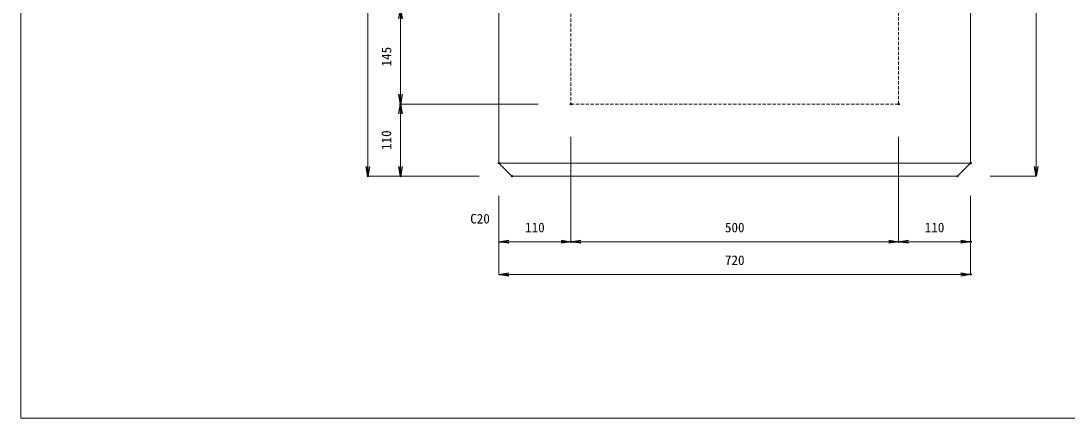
# Model space of a CAD drawing. Units: millimetres, scale not verified. Extents: x -1945 to 1945, y -1223 to 1617.
# Drawn here: x -1945 to -348, y -1223 to -617 of the extents above; entities that cross this region are included whole.
import ezdxf
from ezdxf.enums import TextEntityAlignment as Align

# ---------------------------------------------------------------- set-up
doc = ezdxf.new("R2010")
doc.units = ezdxf.units.MM
doc.header["$LTSCALE"] = 10
doc.header["$PDMODE"] = 32
doc.header["$PDSIZE"] = 2
doc.linetypes.add('USER1', pattern=[0.75, 0.5, -0.25])
doc.layers.add('0-0_0', color=7, linetype='Continuous')
doc.layers.add('0-2_DEFPOINTS', color=7, linetype='Continuous')
for name, color, linetype, lineweight in [('0-1_TITLE', 7, 'Continuous', 18), ('0-3_KIJUN', 7, 'USER1', 18), ('0-5_SUNPO_S10', 3, 'Continuous', 18)]:
    doc.layers.add(name, color=color, linetype=linetype, lineweight=lineweight)
doc.styles.add('ＭＳ ゴシック', font='')
doc.styles.get('ＭＳ ゴシック').set_extended_font_data('MS Gothic')

# ---------------------------------------------------------------- blocks, each defined once
blk = doc.blocks.new('_OPEN')
at = {"layer": '0-0_0'}
blk.add_line((0, 0), (-1, 0), dxfattribs=at)
blk.add_lwpolyline([(-1, 0.1667), (0, 0), (-1, -0.1667)], dxfattribs=at)
blk = doc.blocks.new('D1')
at = {"layer": '0-2_DEFPOINTS'}
for p in [(839.48, 676.39), (579.48, 566.39), (749.48, 566.39)]:
    blk.add_point(p, dxfattribs=at)
at = {"layer": '0-5_SUNPO_S10'}
for p, q in [((789.48, 676.39), (579.48, 676.39)), ((579.48, 661.39), (579.48, 581.39)), ((699.48, 566.39), (579.48, 566.39))]:
    blk.add_line(p, q, dxfattribs=at)
at = {"layer": '0-5_SUNPO_S10', "xscale": 15, "yscale": 15}
for p, rotation in [((579.48, 676.39), 90), ((579.48, 566.39), 270)]:
    blk.add_blockref('_OPEN', p, dxfattribs=dict(at, rotation=rotation))
at = {"layer": '0-5_SUNPO_S10', "color": 7, "style": 'ＭＳ ゴシック'}
blk.add_text('110', height=14.66, rotation=90, dxfattribs=at).set_placement((569.48, 606.39), align=Align.BOTTOM_LEFT)
blk = doc.blocks.new('D2')
at = {"layer": '0-2_DEFPOINTS'}
for p in [(757.48, 1657.39), (529.48, 566.39), (749.48, 566.39)]:
    blk.add_point(p, dxfattribs=at)
at = {"layer": '0-5_SUNPO_S10'}
for p, q in [((707.48, 1657.39), (529.48, 1657.39)), ((529.48, 1642.39), (529.48, 581.39)), ((699.48, 566.39), (529.48, 566.39))]:
    blk.add_line(p, q, dxfattribs=at)
at = {"layer": '0-5_SUNPO_S10', "xscale": 15, "yscale": 15}
for p, rotation in [((529.48, 1657.39), 90), ((529.48, 566.39), 270)]:
    blk.add_blockref('_OPEN', p, dxfattribs=dict(at, rotation=rotation))
at = {"layer": '0-5_SUNPO_S10', "color": 7, "style": 'ＭＳ ゴシック'}
blk.add_text('1091', height=14.66, rotation=90, dxfattribs=at).set_placement((519.48, 1091.89), align=Align.BOTTOM_LEFT)
blk = doc.blocks.new('D3')
at = {"layer": '0-2_DEFPOINTS'}
for p in [(839.48, 676.39), (729.48, 586.39), (839.48, 466.39)]:
    blk.add_point(p, dxfattribs=at)
at = {"layer": '0-5_SUNPO_S10'}
for p, q in [((839.48, 626.39), (839.48, 466.39)), ((729.48, 536.39), (729.48, 466.39)), ((744.48, 466.39), (824.48, 466.39))]:
    blk.add_line(p, q, dxfattribs=at)
at = {"layer": '0-5_SUNPO_S10', "xscale": 15, "yscale": 15, "rotation": 180}
blk.add_blockref('_OPEN', (729.48, 466.39), dxfattribs=at)
at = {"layer": '0-5_SUNPO_S10', "xscale": 15, "yscale": 15}
blk.add_blockref('_OPEN', (839.48, 466.39), dxfattribs=at)
at = {"layer": '0-5_SUNPO_S10', "color": 7, "style": 'ＭＳ ゴシック'}
blk.add_text('110', height=14.66, dxfattribs=at).set_placement((769.48, 476.39), align=Align.BOTTOM_LEFT)
blk = doc.blocks.new('D4')
at = {"layer": '0-2_DEFPOINTS'}
for p in [(839.48, 676.39), (1339.48, 676.39), (1339.48, 466.39)]:
    blk.add_point(p, dxfattribs=at)
at = {"layer": '0-5_SUNPO_S10'}
for p, q in [((839.48, 626.39), (839.48, 466.39)), ((1339.48, 626.39), (1339.48, 466.39)), ((854.48, 466.39), (1324.48, 466.39))]:
    blk.add_line(p, q, dxfattribs=at)
at = {"layer": '0-5_SUNPO_S10', "xscale": 15, "yscale": 15, "rotation": 180}
blk.add_blockref('_OPEN', (839.48, 466.39), dxfattribs=at)
at = {"layer": '0-5_SUNPO_S10', "xscale": 15, "yscale": 15}
blk.add_blockref('_OPEN', (1339.48, 466.39), dxfattribs=at)
at = {"layer": '0-5_SUNPO_S10', "color": 7, "style": 'ＭＳ ゴシック'}
blk.add_text('500', height=14.66, dxfattribs=at).set_placement((1074.48, 476.39), align=Align.BOTTOM_LEFT)
blk = doc.blocks.new('D5')
at = {"layer": '0-2_DEFPOINTS'}
for p in [(1339.48, 676.39), (1449.48, 586.39), (1449.48, 466.39)]:
    blk.add_point(p, dxfattribs=at)
at = {"layer": '0-5_SUNPO_S10'}
for p, q in [((1339.48, 626.39), (1339.48, 466.39)), ((1449.48, 536.39), (1449.48, 466.39)), ((1354.48, 466.39), (1434.48, 466.39))]:
    blk.add_line(p, q, dxfattribs=at)
at = {"layer": '0-5_SUNPO_S10', "xscale": 15, "yscale": 15, "rotation": 180}
blk.add_blockref('_OPEN', (1339.48, 466.39), dxfattribs=at)
at = {"layer": '0-5_SUNPO_S10', "xscale": 15, "yscale": 15}
blk.add_blockref('_OPEN', (1449.48, 466.39), dxfattribs=at)
at = {"layer": '0-5_SUNPO_S10', "color": 7, "style": 'ＭＳ ゴシック'}
blk.add_text('110', height=14.66, dxfattribs=at).set_placement((1379.48, 476.39), align=Align.BOTTOM_LEFT)
blk = doc.blocks.new('D6')
at = {"layer": '0-2_DEFPOINTS'}
for p in [(729.48, 586.39), (1449.48, 586.39), (1449.48, 416.39)]:
    blk.add_point(p, dxfattribs=at)
at = {"layer": '0-5_SUNPO_S10'}
for p, q in [((729.48, 536.39), (729.48, 416.39)), ((1449.48, 536.39), (1449.48, 416.39)), ((744.48, 416.39), (1434.48, 416.39))]:
    blk.add_line(p, q, dxfattribs=at)
at = {"layer": '0-5_SUNPO_S10', "xscale": 15, "yscale": 15, "rotation": 180}
blk.add_blockref('_OPEN', (729.48, 416.39), dxfattribs=at)
at = {"layer": '0-5_SUNPO_S10', "xscale": 15, "yscale": 15}
blk.add_blockref('_OPEN', (1449.48, 416.39), dxfattribs=at)
at = {"layer": '0-5_SUNPO_S10', "color": 7, "style": 'ＭＳ ゴシック'}
blk.add_text('720', height=14.66, dxfattribs=at).set_placement((1074.48, 426.39), align=Align.BOTTOM_LEFT)
blk = doc.blocks.new('D21')
at = {"layer": '0-2_DEFPOINTS'}
for p in [(1424.48, 1592.23), (1549.48, 1592.23), (1429.48, 566.39)]:
    blk.add_point(p, dxfattribs=at)
at = {"layer": '0-5_SUNPO_S10'}
for p, q in [((1474.48, 1592.23), (1549.48, 1592.23)), ((1549.48, 581.39), (1549.48, 1577.23)), ((1479.48, 566.39), (1549.48, 566.39))]:
    blk.add_line(p, q, dxfattribs=at)
at = {"layer": '0-5_SUNPO_S10', "xscale": 15, "yscale": 15}
for p, rotation in [((1549.48, 1592.23), 90), ((1549.48, 566.39), 270)]:
    blk.add_blockref('_OPEN', p, dxfattribs=dict(at, rotation=rotation))
at = {"layer": '0-5_SUNPO_S10', "color": 7, "style": 'ＭＳ ゴシック'}
blk.add_text('1026', height=14.66, rotation=90, dxfattribs=at).set_placement((1539.48, 1059.31), align=Align.BOTTOM_LEFT)
blk = doc.blocks.new('D32')
at = {"layer": '0-2_DEFPOINTS'}
for p in [(1089.48, 821.39), (579.48, 676.39), (839.48, 676.39)]:
    blk.add_point(p, dxfattribs=at)
at = {"layer": '0-5_SUNPO_S10'}
for p, q in [((1039.48, 821.39), (579.48, 821.39)), ((579.48, 806.39), (579.48, 691.39)), ((789.48, 676.39), (579.48, 676.39))]:
    blk.add_line(p, q, dxfattribs=at)
at = {"layer": '0-5_SUNPO_S10', "xscale": 15, "yscale": 15}
for p, rotation in [((579.48, 821.39), 90), ((579.48, 676.39), 270)]:
    blk.add_blockref('_OPEN', p, dxfattribs=dict(at, rotation=rotation))
at = {"layer": '0-5_SUNPO_S10', "color": 7, "style": 'ＭＳ ゴシック'}
blk.add_text('145', height=14.66, rotation=90, dxfattribs=at).set_placement((569.48, 733.89), align=Align.BOTTOM_LEFT)

msp = doc.modelspace()

# ---------------------------------------------------------------- linework, layer by layer
at = {"layer": '0-1_TITLE', "color": 2}
msp.add_lwpolyline([(-1945, -1222.86), (1945, -1222.86), (1945, 1617.14), (-1945, 1617.14)], close=True, dxfattribs=at)
at = {"layer": '0-3_KIJUN', "linetype": 'Continuous'}
msp.add_line((-1215.52, -833.61), (-495.52, -833.61), dxfattribs=at)
for points in [[(-515.52, -853.61), (-1195.52, -853.61), (-1215.52, -833.61), (-1215.52, 29.39), (-1190.52, 54.39), (-1105.52, 54.39), (-1105.52, -145.61), (-1100.52, -353.61)], [(-610.52, -353.61), (-605.52, -145.61), (-605.52, 54.39), (-520.52, 54.39), (-495.52, 29.39), (-495.52, -833.61), (-515.52, -853.61)]]:
    msp.add_lwpolyline(points, dxfattribs=at)
at = {"layer": '0-3_KIJUN'}
msp.add_lwpolyline([(-1105.52, 54.39), (-1105.52, -743.61), (-605.52, -743.61), (-605.52, 54.39)], dxfattribs=at)

# ---------------------------------------------------------------- block references
at = {"layer": '0-5_SUNPO_S10'}
for name in ['D2', 'D21', 'D32', 'D1', 'D3', 'D4', 'D5', 'D6']:
    msp.add_blockref(name, (-1945, -1420), dxfattribs=at)

# ---------------------------------------------------------------- texts
at = {"layer": '0-5_SUNPO_S10', "color": 7, "style": 'ＭＳ ゴシック'}
msp.add_text('C20', height=14.66, dxfattribs=at).set_placement((-1259.22, -930.26), align=Align.BOTTOM_LEFT)

doc.saveas('drawing.dxf')
